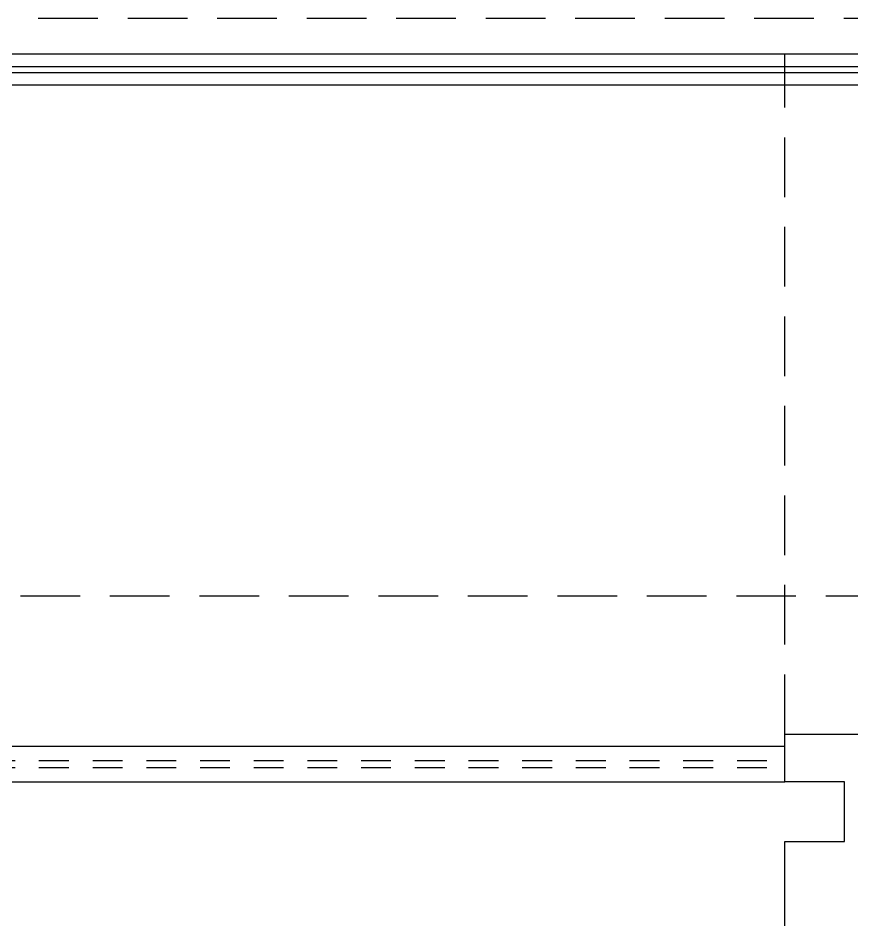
# Model space of a CAD drawing. Extents: x 17.6 to 65.2, y 116.5 to 153.5.
# Drawn here: x 24.03 to 27.525, y 148.396 to 152.174 of the extents above; entities that cross this region are included whole.
import ezdxf

# ---------------------------------------------------------------- set-up
doc = ezdxf.new("R2010")
doc.units = 0
doc.header["$MEASUREMENT"] = 0
doc.linetypes.add('HIDDEN', pattern=[0.375, 0.25, -0.125])
for name, color, linetype in [('INST_-_AR_CONDICIONADO', 1, 'CONTINUOUS'), ('INST_-_MATRIZ', 9, 'CONTINUOUS'), ('INST_-_PILAR', 6, 'CONTINUOUS')]:
    doc.layers.add(name, color=color, linetype=linetype)

msp = doc.modelspace()

# ---------------------------------------------------------------- linework, layer by layer
at = {"layer": 'INST_-_AR_CONDICIONADO', "color": 5, "linetype": 'HIDDEN'}
msp.add_line((21.7904, 149.7531), (33.6172, 149.7531), dxfattribs=at)
at = {"layer": 'INST_-_MATRIZ', "linetype": 'HIDDEN'}
for p, q in [((19.9904, 152.1742), (57.6433, 152.1742)), ((27.2433, 149.1742), (27.2433, 152.0242))]:
    msp.add_line(p, q, dxfattribs=at)
at = {"layer": 'INST_-_MATRIZ'}
for p, q in [((19.9904, 152.0242), (58.3121, 152.0242)), ((19.9904, 151.9717), (58.3121, 151.9717)), ((19.9904, 151.9467), (57.4308, 151.9467)), ((19.9904, 151.8942), (58.3121, 151.8942)), ((21.6434, 149.1242), (27.2434, 149.1242)), ((21.6434, 148.9742), (27.2434, 148.9742))]:
    msp.add_line(p, q, dxfattribs=at)
at = {"layer": 'INST_-_MATRIZ', "linetype": 'HIDDEN', "ltscale": 0.5}
for p, q in [((21.6433, 149.0642), (27.2433, 149.0642)), ((21.6433, 149.0342), (27.2433, 149.0342))]:
    msp.add_line(p, q, dxfattribs=at)
at = {"layer": 'INST_-_PILAR', "ltscale": 0.5}
msp.add_lwpolyline([(27.4933, 148.7242), (27.4933, 148.9742), (27.2433, 148.9742), (27.2433, 149.1742), (27.6433, 149.1742), (27.6433, 148.3242), (27.2433, 148.3242), (27.2433, 148.7242)], close=True, dxfattribs=at)

doc.saveas('drawing.dxf')
